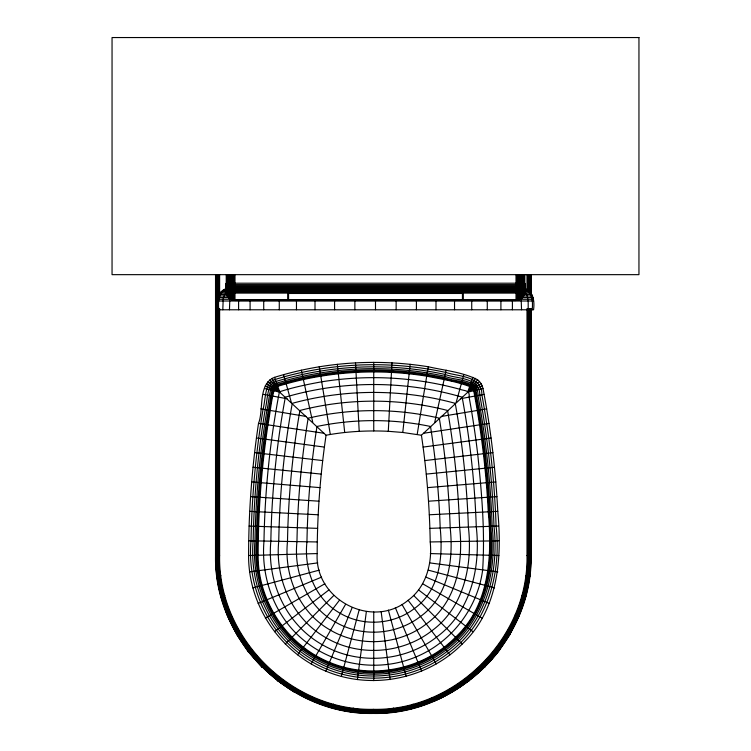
<?xml version="1.0" encoding="UTF-8"?>
<svg xmlns="http://www.w3.org/2000/svg" width="751" height="751" viewBox="0 0 751 751"><rect width="100%" height="100%" fill="white"/><g stroke="black" fill="none" stroke-linecap="round" stroke-linejoin="round"><path stroke-width="1.13" d="M248.6 555.524C248.637 511.328 251.951 467.131 258.504 423.423C264.042 409.764 257.471 384.108 274.566 377.331C324.047 361.907 377.105 358.546 428.248 366.751C444.676 370.506 462.409 372.017 477.58 379.734C480.349 381.921 482.273 385.056 482.987 388.52C490.797 429.046 495.669 470.126 497.772 511.347C502.222 557.88 498.542 609.99 462.231 644.011C427.46 679.261 371.473 690.394 325.859 671.141C279.982 652.506 248.271 605.043 248.6 555.524L257.386 555.28C257.011 601.391 286.488 645.653 329.22 663.011C371.632 680.913 423.686 670.559 456.007 637.796C490.572 605.475 493.069 555.843 489.004 511.788C486.93 471.112 482.123 430.567 474.444 390.567C474.106 388.727 473.008 387.018 471.318 386.155C456.899 381.104 441.823 378.194 426.831 375.416C377.143 367.446 325.596 370.675 277.504 385.61C275.711 386.136 274.124 387.403 273.448 389.178C270.754 400.893 269.168 412.862 267.187 424.728C260.71 467.929 257.424 511.6 257.386 555.28M258.147 555.252C258.184 511.619 261.47 467.995 267.938 424.841C270.238 412.834 271.102 400.358 274.556 388.642C275.27 387.478 276.471 386.727 277.757 386.324C325.737 371.435 377.152 368.215 426.709 376.167C441.795 379.227 457.406 381.536 471.731 387.309C472.82 388.145 473.44 389.422 473.703 390.745C481.382 430.699 486.169 471.196 488.253 511.825C492.271 555.665 489.887 605.09 455.472 637.261C423.357 669.808 371.642 680.096 329.511 662.316C287.042 645.062 257.762 601.082 258.147 555.252L317.175 553.571C317.279 513.984 320.255 474.397 326.065 435.233L275.091 387.92M472.388 387.92L421.424 435.233L402.78 432.473L388.286 431.299L391.468 372.346M391.506 371.595L391.984 362.817M525.437 288.835C533.773 291.979 534.59 302.231 533.567 309.787L217.433 309.787C216.41 302.231 217.227 291.979 225.563 288.835M317.175 553.571C314.331 599.711 372.299 629.76 408.103 600.312C426.211 587 432.398 563.457 430.22 541.95C429.581 506.24 426.671 470.567 421.424 435.233M524.489 274.659L524.489 293.979L524.789 291.266M219.621 308.595L219.621 555.524C217.837 637.721 291.106 711.075 373.303 709.338C455.5 711.075 528.77 637.721 526.986 555.524L526.986 308.595M529.183 576.195L530.478 555.646L530.478 308.605M530.76 308.614L530.76 555.656C532.534 639.814 457.472 714.896 373.303 713.121C289.135 714.896 214.073 639.814 215.856 555.656L215.856 274.659M525.662 575.726L529.708 576.261L531.023 555.656L530.948 308.614L531.079 555.665C532.863 640.002 457.641 715.224 373.303 713.45C288.966 715.224 213.753 639.993 215.528 555.665L215.528 274.659M524.489 287.211L524.789 283.521M524.789 290.553L523.616 294.796M524.789 290.825L523.616 295.378L520.396 298.532M524.489 285.727L524.789 284.103L522.217 286.722L516.012 287.962L234.988 287.962C231.871 287.821 227.628 287.408 226.211 284.141C226.164 288.778 230.388 292.787 234.988 292.693L516.012 292.693C520.687 292.806 524.968 288.628 524.789 283.925C524.883 288.515 520.405 292.073 516.012 291.942L234.988 291.942C230.623 292.064 226.173 288.572 226.211 284.009C226.07 288.722 230.266 292.956 234.988 292.843L516.012 292.843C520.715 292.946 524.921 288.75 524.789 284.038L522.217 285.953L516.012 286.891L234.988 286.891C232.097 286.619 227.281 286.863 226.211 283.521M524.789 285.943L524.489 288.872M524.789 289.867L524.489 292.036M524.789 290.243L524.489 292.421M524.789 286.525L524.489 288.6M524.789 286.366L524.489 288.328M524.789 283.972C524.761 288.44 520.171 291.491 516.012 291.369L234.988 291.369C230.829 291.491 226.239 288.44 226.211 283.972M524.789 286.169L524.489 287.999M402.78 432.473L409.135 373.782M409.22 373.031L410.168 364.301M226.511 284.61L226.211 283.737L226.877 286.506L228.783 288.694L231.627 290.158L234.988 290.675L516.012 290.675L519.373 290.158L522.217 288.694L524.123 286.506L524.789 283.596L516.012 284.61L234.988 284.61L226.286 283.662L226.877 286.169L228.783 288.112L231.627 289.407L234.988 289.867L516.012 289.867C519.654 290.468 525.353 286.572 524.714 284.291L524.489 284.61M524.789 285.418L524.489 286.751M352.754 711.779L332.627 707.489M353.242 708.024L352.717 712.079L332.477 708.052L333.528 704.109M357.41 679.599L358.556 670.878M358.659 670.117L366.375 611.492M417.19 434.425L426.709 376.167M426.831 375.416L428.248 366.751M229.881 297.593L229.459 309.787M529.136 576.186C524.433 610.234 508.54 642.33 484.479 666.841M529.605 576.252L525.578 596.472L518.95 615.998L509.826 634.492M524.714 292.561L522.978 296.729L520.396 298.973M524.489 293.951L524.714 292.693M524.714 292.402L523.616 295.603L520.396 298.776M524.714 291.942L522.217 296.88M226.511 285.727L226.211 284.103C226.117 288.675 230.51 292.505 234.988 292.383L516.012 292.383C520.152 292.458 524.179 289.313 524.714 285.127M434.716 422.381L444.123 379.49M444.282 378.748L446.16 370.177M341.358 676.407L343.629 667.902M343.827 667.17L359.138 610.047M524.489 287.633L524.714 286.798M456.157 402.461L461.33 383.752M461.536 383.019L463.874 374.561M226.286 284.836L229.646 287.896L234.988 288.957L516.012 288.957C519.27 288.891 523.541 287.962 524.714 284.479M518.556 615.839L524.799 597.449M469.732 386.324L467.638 392.191L473.703 390.745M469.985 385.61L472.923 377.331M524.489 286.253L524.714 285.699M312.923 701.443L314.5 697.641M325.859 671.141L329.22 663.011M329.511 662.316L352.144 607.672M520.396 274.659L520.396 299.311L522.978 297.02L524.489 293.819L524.123 295.068L524.123 274.659M470.971 386.831L468.69 391.252L473.327 389.45M471.318 386.155L475.364 378.316M523.616 294.448L524.123 293.463M523.616 294.045L524.123 293.068M294.58 692.028L296.467 688.751M311.177 663.903L315.57 656.28M315.955 655.623L345.526 604.414M221.292 291.688L226.549 291.688L223.254 297.593L222.812 309.787M517.157 274.659L517.157 300.409L521.354 298.598L524.123 295.049L523.616 296.063L523.616 274.659M523.616 295.932L521.354 298.494L518.284 300.156L518.284 274.659M227.534 616.055L228.097 615.82C241.446 647.493 265.103 674.379 294.692 691.831L294.448 692.253L277.457 680.584M277.26 680.847L279.757 677.59M297.565 654.806L302.916 647.831M303.385 647.221L339.386 600.312M471.731 387.309L468.69 391.252L472.933 388.642M472.201 386.709L477.58 379.734M497.997 651.352C476.913 678.491 447.089 698.336 413.998 707.536M498.373 651.643C481.372 673.337 458.992 690.516 433.637 701.312M261.968 667.01L262.409 666.569C233.411 637.346 216.626 596.801 216.476 555.627L216.476 274.659M264.643 664.335L262.127 666.841M285.258 644.011L291.482 637.796M292.017 637.261L333.829 595.44M472.961 387.413L479.514 381.517M251.388 649.221L248.13 651.718L236.715 634.529L240.226 632.511M274.462 631.704L281.447 626.353M282.047 625.893L328.966 589.892M456.664 688.658L460.466 686.114M463.32 684.217L465.216 682.941M521.354 298.494L516.012 300.484L234.988 300.484C230.726 300.297 226.642 297.114 226.286 292.693M520.396 298.241L521.354 297.621M473.581 388.248L481.091 383.63M265.366 618.101L272.988 613.698M273.646 613.323L324.864 583.752M524.489 284.028L521.354 285.324L516.012 285.774L234.988 285.774L229.646 285.324L226.511 284.028M524.714 283.202L226.286 283.202M215.659 274.659L215.546 555.665L216.936 576.261L220.963 596.491L227.6 616.027L231.327 614.478M258.128 603.419L266.258 600.049M266.962 599.758L321.597 577.125M474.041 389.178L482.255 385.986M519.373 299.705L516.012 300.297L234.988 300.297C231.148 300.316 227.403 297.621 226.511 293.819M518.284 299.846L519.373 299.48M518.284 299.64L519.373 299.283M220.907 596.51L224.868 595.449M252.871 587.92L261.367 585.639M262.099 585.442L319.222 570.14M474.444 390.567L482.987 388.52M393.824 711.507L413.989 707.489M399.429 710.437L401.672 709.986M410.637 708.202L412.872 707.761M393.881 711.967L414.139 708.052L413.078 704.109M326.065 435.233C346.549 431.421 367.483 430.323 388.286 431.299M460.363 398.743L474.735 396.087M475.477 395.955L484.113 394.359M478.011 410.318L486.667 408.873M441.128 416.495L477.26 410.45M480.302 424.728L488.985 423.423M423.48 433.28L479.551 424.841M423.104 447.089L481.598 439.269M482.349 439.166L491.051 438.011M249.679 571.858L258.4 570.713M259.151 570.61L317.786 562.893M216.879 576.27L220.944 575.726M424.794 460.579L483.409 453.735M492.881 452.628L484.16 453.642M426.258 474.097L484.977 468.22M494.468 467.272L485.737 468.145M427.497 487.634L486.31 482.733M495.82 481.945L487.07 482.677M428.521 501.199L487.399 497.275M488.159 497.218L496.918 496.636M517.157 300.071L233.843 300.071M393.824 711.554L373.303 712.849L352.782 711.554M429.309 514.773L488.253 511.825M489.004 511.788L497.772 511.347M429.872 528.357L488.854 526.385M489.614 526.357L498.392 526.066M215.856 555.656L219.621 555.524M430.22 541.95L489.22 540.955M489.981 540.945L498.758 540.795M224.014 289.595L225.328 289.595C218.119 293.472 218.147 302.756 218.785 309.787M526.986 289.595L525.672 289.595C532.881 293.472 532.853 302.756 532.215 309.787M222.587 290.553L226.83 290.553M524.17 290.553L528.413 290.553M529.708 291.688L524.451 291.688L527.211 295.96L528.188 301.001L528.169 555.571C529.953 638.378 456.12 712.267 373.303 710.521C290.487 712.267 216.663 638.378 218.447 555.571L218.447 308.595M220.156 292.984L225.45 292.984M525.55 292.984L530.844 292.984M219.198 294.411L226.718 294.411M524.282 294.411L531.802 294.411M218.428 295.96L228.191 295.96M522.809 295.96L532.572 295.96M217.874 297.593L228.773 297.593L230.604 298.973M522.227 297.593L533.126 297.593M217.546 299.283L232.988 299.283M518.012 299.283L533.454 299.283M234.988 300.372L516.012 300.456M217.433 301.001L533.567 301.001M248.731 540.795L257.509 540.945M258.269 540.955L317.269 541.95M430.314 553.571L489.342 555.252M490.103 555.28L498.88 555.524M249.097 526.066L257.875 526.357M258.635 526.385L317.617 528.357M526.986 555.524L531.079 555.665M249.717 511.347L258.485 511.788M259.236 511.825L318.18 514.773M250.571 496.636L259.33 497.218M260.09 497.275L318.968 501.199M260.419 482.677L251.669 481.945M261.179 482.733L319.982 487.634M261.752 468.145L253.021 467.272M262.503 468.22L321.231 474.097M254.608 452.628L263.319 453.642M264.08 453.735L322.695 460.579M429.703 562.893L488.338 570.61M489.089 570.713L497.81 571.858M256.438 438.011L265.131 439.166M265.892 439.269L324.385 447.089M258.504 423.423L267.187 424.728M267.938 424.841L324.01 433.28M260.822 408.873L269.478 410.318M270.229 410.45L306.361 416.495M263.376 394.359L272.003 395.955M272.754 396.087L287.126 398.743M264.502 388.52L273.045 390.567M273.786 390.745L279.841 392.191L277.757 386.324M428.267 570.14L485.39 585.442M486.122 585.639L494.618 587.92M521.738 595.449L525.681 596.501M231.627 299.283L232.716 299.64M231.627 299.48L232.716 299.846M231.627 299.743L233.843 300.409L233.843 274.659M227.384 295.932L229.646 298.494L232.716 300.184L232.716 274.659M332.609 707.536L313.139 700.927L294.721 691.793M265.225 385.986L273.448 389.178M274.153 389.45L278.799 391.252L276.518 386.831M425.892 577.125L480.527 599.758M481.231 600.049L489.361 603.419M515.28 614.478L518.95 615.998M422.625 583.752L473.843 613.323M474.501 613.698L482.114 618.101M506.39 632.511L509.948 634.557L498.457 651.708L495.219 649.221M266.398 383.63L273.908 388.248M274.556 388.642L278.799 391.252L275.758 387.309M229.646 297.621L230.604 298.241M230.604 298.532L227.384 295.378L226.211 289.867M230.604 298.776L228.022 296.542L226.286 292.402M230.604 274.659L230.604 299.311L228.783 297.837M230.604 299.311L229.646 298.673L229.646 274.659M418.523 589.892L465.442 625.893M466.042 626.353L473.027 631.704M262.409 666.569C305.986 710.737 376.157 724.696 433.318 700.561C490.816 677.195 530.563 617.688 530.131 555.627L530.131 308.605M274.528 387.413L267.976 381.517M413.651 595.44L455.472 637.261M456.007 637.796L462.231 644.011M481.964 664.335L484.874 667.235M228.783 296.88L226.877 294.101L226.211 290.825M228.783 297.593L226.286 292.561M248.572 651.38L251.585 654.816M248.234 651.643L261.836 667.141M269.909 379.734L275.288 386.709M408.103 600.312L444.104 647.221M444.564 647.831L449.924 654.806M466.85 677.59L469.356 680.847M401.963 604.414L431.534 655.623M431.919 656.28L436.312 663.903M450.14 688.751L452.186 692.291M226.877 293.068L227.384 294.045M272.125 378.316L276.171 386.155M226.877 293.463L227.384 294.448M227.384 294.796L226.211 290.243M227.384 296.025L226.877 294.965L227.384 296.063L227.384 274.659M232.594 625.057C221.404 603.748 216.682 579.565 216.128 555.646L216.128 274.659M227.656 615.998L236.781 634.492M395.345 607.672L417.978 662.316M418.269 663.011L421.63 671.141M433.684 701.443L432.116 697.641M274.566 377.331L277.504 385.61M226.286 284.479L226.511 285.136M226.511 286.751L226.211 285.418M226.511 287.211L226.211 285.699M283.615 374.561L285.953 383.019M286.159 383.752L291.332 402.461M226.211 285.943L226.511 287.633M388.351 610.047L403.662 667.17M403.86 667.902L406.131 676.407M226.511 287.999L226.211 286.169M226.511 288.328L226.211 286.366M301.32 370.177L303.207 378.748M303.366 379.49L312.763 422.381M226.511 288.6L226.211 286.525M226.511 288.872L226.211 286.741M226.286 285.127L226.511 286.197M226.286 290.966L226.511 292.036M226.286 291.341L226.511 292.421M226.286 292.759L226.511 293.979L226.511 274.659M521.119 297.593L521.541 309.787M320.658 375.416L319.241 366.751M320.78 376.167L330.29 434.425M381.114 611.492L388.83 670.117M388.934 670.878L390.079 679.599M393.364 708.024L393.899 712.079L373.303 713.431L373.303 709.338M337.321 364.301L338.269 373.031M338.354 373.782L344.709 432.473M226.211 291.266L226.286 292.852L226.286 274.659M355.505 362.817L355.983 371.595M356.021 372.346L359.203 431.299M531.079 274.659L531.079 294.561M530.948 274.659L530.948 294.561M530.76 274.659L530.76 294.561M530.478 274.659L530.478 293.388M530.131 274.659L530.131 293.388M529.718 274.659L529.718 292.214M529.718 308.605L529.718 555.618C531.501 639.242 456.927 713.844 373.303 712.079C289.679 713.844 215.115 639.242 216.889 555.618L216.889 274.659M529.248 274.659L529.248 292.214M529.248 308.605L529.248 555.599C531.023 638.979 456.683 713.366 373.303 711.61C289.924 713.366 215.584 638.979 217.368 555.599L217.368 274.659M528.723 274.659L528.723 292.214M528.723 308.605L528.723 555.58C530.506 638.688 456.411 712.83 373.303 711.084C290.196 712.83 216.1 638.688 217.884 555.58L217.884 274.659M528.169 274.659L528.169 291.041M527.577 274.659L527.577 291.041M527.577 308.595L527.577 555.543C529.371 638.05 455.81 711.676 373.303 709.939C290.797 711.676 217.246 638.05 219.029 555.543L219.029 308.595M526.986 274.659L526.986 289.867M524.789 274.659L524.714 292.852M522.978 274.659L522.978 297.049M522.217 274.659L522.217 297.912L521.354 298.654L521.354 274.659M519.373 274.659L519.373 299.818M516.012 274.659L516.012 300.484M512.398 301.001L512.398 309.787M500.908 301.001L500.908 309.787M487.277 301.001L487.277 309.787M471.731 301.001L471.731 309.787M463.32 300.484L463.32 293.472L287.68 293.472L287.68 300.484M462.438 293.538L462.438 300.484M454.533 301.001L454.533 309.787M435.993 301.001L435.993 309.787M416.411 301.001L416.411 309.787M396.134 301.001L396.134 309.787M375.5 301.001L375.5 309.787M373.745 362.329L373.745 371.116M373.745 371.867L373.745 430.905M373.745 611.971L373.745 671.112M373.745 671.873L373.745 680.669M354.866 301.001L354.866 309.787M334.589 301.001L334.589 309.787M315.007 301.001L315.007 309.787M296.467 301.001L296.467 309.787M288.562 293.538L288.562 300.484M279.269 301.001L279.269 309.787M263.723 301.001L263.723 309.787M250.092 301.001L250.092 309.787M238.602 301.001L238.602 309.787M234.988 274.659L234.988 300.484M231.627 274.659L231.627 299.818M228.783 274.659L228.783 297.912L228.022 297.02L228.022 274.659M226.877 274.659L226.877 295.068M219.621 274.659L219.621 295.725M219.029 274.659L219.029 295.725M218.447 274.659L218.447 296.898M251.012 540.833C246.647 588.634 270.031 638.106 312.322 661.922C354.247 686.508 410.168 682.837 448.525 652.995C487.99 624.072 501.405 572.919 496.101 526.141C494.609 482.076 489.84 438.133 481.87 394.773C482.283 375.744 458.279 376.589 445.672 372.412C392.538 360.818 336.664 362.32 284.225 376.767C278.724 378.692 271.637 379.255 268.351 384.831C264.821 392.416 265.159 401.241 263.075 409.248C255.819 452.731 251.782 496.749 251.012 540.833M253.153 540.87C248.825 587.902 271.759 636.632 313.392 660.063C354.585 684.227 409.539 680.622 447.23 651.295C486.16 622.786 499.199 572.309 493.97 526.216C492.478 482.255 487.728 438.415 479.767 395.157C480.283 377.002 456.796 378.955 445.221 374.496C392.416 362.977 336.899 364.47 284.789 378.823C279.851 380.729 273.233 380.907 270.182 385.958C266.924 393.346 267.187 401.841 265.178 409.595C257.94 452.984 253.913 496.899 253.153 540.87M254.983 540.898C250.684 587.282 273.242 635.365 314.303 658.477C354.876 682.265 408.995 678.726 446.113 649.84C484.583 621.678 497.312 571.783 492.14 526.273C490.647 482.414 485.906 438.659 477.965 395.495C478.575 378.1 455.519 381.001 444.827 376.279C392.313 364.826 337.096 366.319 285.277 380.588C280.818 382.484 274.613 382.343 271.749 386.915C268.745 394.144 268.914 402.367 266.98 409.905C259.762 453.191 255.744 497.012 254.983 540.898M256.373 540.927C252.111 586.803 274.368 634.407 315.007 657.266C355.101 680.772 408.572 677.271 445.259 648.723C483.391 620.833 495.867 571.38 490.741 526.32C489.258 482.527 484.526 438.847 476.594 395.749C477.27 378.955 454.543 382.578 444.526 377.65C392.238 366.235 337.255 367.718 285.652 381.93C281.541 383.817 275.683 383.47 272.942 387.647C270.144 394.763 270.21 402.752 268.36 410.13C261.151 453.36 257.142 497.106 256.373 540.927M257.236 540.936C252.993 586.512 275.063 633.806 315.439 656.515C355.242 679.852 408.319 676.379 444.733 648.038C482.649 620.317 494.975 571.135 489.877 526.348C488.394 482.602 483.663 438.959 475.749 395.908C476.463 379.49 453.933 383.554 444.339 378.495C392.182 367.108 337.349 368.591 285.887 382.766C281.991 384.634 276.349 384.174 273.683 388.107C271.027 395.148 271.008 402.996 269.215 410.271C262.005 453.454 257.997 497.162 257.236 540.936M263.986 541.049C260.663 579.35 275.73 619.265 306.868 642.678C337.377 666.231 380.213 671.873 415.782 657.022C451.435 642.368 477.739 608.094 482.658 569.868C485.118 531.361 481.71 492.703 477.73 454.393C475.467 435.223 472.595 416.12 469.112 397.129C470.182 389.985 464.907 391.083 459.809 389.271C414.993 376.946 367.586 374.392 321.7 381.808C307.45 384.381 293.209 387.319 279.428 391.815C277.157 403.043 275.382 414.374 273.589 425.695C267.872 463.883 264.652 502.438 263.986 541.049M270.848 541.171C266.858 581.856 286.056 624.41 322.263 644.705C357.401 665.311 404.273 662.241 436.425 637.223C470.961 612.103 480.875 567.212 476.275 526.808C474.81 483.728 470.154 440.762 462.363 398.377L462.118 397.157C404.817 380.316 342.672 380.316 285.361 397.157L285.127 398.377C276.462 445.474 271.674 493.285 270.848 541.171M278.743 541.302C274.913 579.152 292.43 618.955 326.216 637.852C358.659 656.881 401.926 654.046 431.618 630.943C464.184 607.343 472.679 564.94 468.389 527.071C466.962 485.578 462.616 444.188 455.219 403.334C402.179 388.793 345.31 388.793 292.27 403.334C284.028 448.854 279.56 495.05 278.743 541.302M287.502 541.443C283.869 576.148 299.499 612.9 330.6 630.249C360.048 647.522 399.325 644.949 426.268 623.978C456.655 602.049 463.545 562.405 459.631 527.362C458.279 488.188 454.317 449.089 447.577 410.468C399.41 398.068 348.079 398.068 299.912 410.468C292.364 453.717 288.281 497.556 287.502 541.443M296.964 541.602C293.557 572.91 307.14 606.367 335.35 622.035C361.56 637.402 396.519 635.111 420.494 616.458C448.516 596.322 453.642 559.664 450.178 527.681C448.92 490.994 445.305 454.383 439.297 418.176C396.368 408.131 351.111 408.131 308.182 418.176C301.423 458.964 297.687 500.26 296.964 541.602M306.952 541.771C303.808 569.474 315.195 599.458 340.353 613.37C363.146 626.738 393.543 624.738 414.402 608.517C439.917 590.267 443.128 556.763 440.189 528.009C439.016 494.008 435.843 460.063 430.511 426.465C393.195 418.683 354.284 418.683 316.978 426.465C310.933 464.597 307.647 503.17 306.952 541.771M638.951 37.55L112.049 37.55L112.049 274.659L638.951 274.659L638.951 37.55"/></g></svg>
